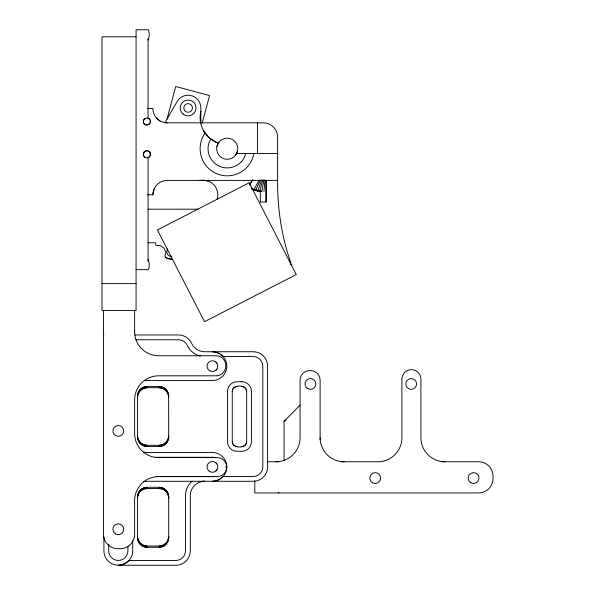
<?xml version="1.0" encoding="UTF-8"?>
<svg xmlns="http://www.w3.org/2000/svg" width="595" height="595" viewBox="0 0 595 595"><rect width="100%" height="100%" fill="white"/><g stroke="black" fill="none" stroke-linecap="round" stroke-linejoin="round"><path stroke-width="0.89" d="M232.266 391.324C232.578 384.191 246.345 384.191 246.657 391.324L246.657 441.706C246.345 448.838 232.578 448.838 232.266 441.706L232.266 391.324A4.797 4.797 0 0 1 237.063 386.527M147.553 194.796L152.856 194.796L154.068 189.031M258.297 190.846L257.724 190.727L261.852 191.449L263.905 179.779M263.957 191.478L264.961 179.973M261.852 191.449L253.686 189.53L256.162 190.445L255.709 190.155M172.61 259.346C167.708 258.289 162.874 258.944 165.968 252.377L164.004 248.078L160.025 245.519L156.091 245.519L155.421 242.775L148.058 242.775M253.872 153.525L253.745 154.365A27.11 27.11 0 0 1 217.51 174.03A27.11 27.11 0 0 1 203.75 135.169L205.074 133.131M253.433 189.969L253.507 189.567M256.237 190.459L255.657 190.274L260.335 180.24M251.335 188.176L255.82 190.764L255.991 190.229L257.895 191.322L258.981 191.322L255.791 190.177M143.499 120.093C141.684 128.944 155.63 123.715 148.594 118.264M245.668 153.525L245.17 155.533A19.189 19.189 0 0 1 220.418 166.667A19.189 19.189 0 0 1 209.284 141.922L210.786 139.059M167.009 119.089L175.741 86.498L209.574 95.557L202.263 122.83M200.835 111.429L200.708 111.905A27.11 27.11 0 0 0 216.201 142.302L218.477 143.179M251.499 189.031L251.603 188.637L253.031 189.158L252.302 188.734M259.755 191.24L262.737 180.099M137.809 393.734C138.814 389.584 142.837 386.467 147.099 386.527L159.096 386.527C163.357 386.467 167.381 389.584 168.392 393.734A7.928 6.404 -90 0 1 168.638 396.121L168.69 436.909A9.594 9.594 0 0 1 159.096 446.503L147.099 446.503C142.837 446.562 138.814 443.439 137.809 439.296M137.809 394.931C138.814 390.789 142.837 387.665 147.099 387.724L159.096 387.724C163.357 387.665 167.381 390.789 168.392 394.931A7.928 6.404 -90 0 1 168.638 397.326A9.594 9.594 0 0 0 159.096 387.724M137.809 495.687C138.814 491.544 142.837 488.421 147.099 488.48L159.096 488.48C163.357 488.421 167.381 491.544 168.392 495.687M168.392 439.296C167.381 443.439 163.357 446.562 159.096 446.503M168.392 538.854C167.381 542.997 163.357 546.121 159.096 546.061L147.099 546.061C142.837 546.121 138.814 542.997 137.809 538.847M168.392 540.052C167.381 544.194 163.357 547.318 159.096 547.259L147.099 547.259C142.837 547.318 138.814 544.194 137.809 540.052M167.455 248.74L166.898 251.544A4.195 4.195 0 0 0 171.568 256.296M148.259 39.597L148.69 38.378L148.058 40.006L148.259 39.597A13.194 13.194 0 0 0 148.69 30.717L148.348 29.75L136.069 29.75L136.069 310.478L101.998 310.478L101.998 36.808L136.069 36.808M261.718 179.757L257.806 190.735M253.827 189.441L254.177 189.746L253.753 189.418M216.937 146.377L218.975 142.145M235.479 155.31L237.517 151.078A10.554 10.554 0 0 0 224.114 138.642A10.554 10.554 0 0 0 220.046 156.463A10.554 10.554 0 0 0 237.517 151.078M143.953 152.134C142.577 153.949 143.425 156.827 145.574 157.608M252.28 180.404L249.58 185.082L252.83 179.616M259.301 179.809L254.02 189.515M143.44 153.272L144.749 151.45L146.861 150.766L148.973 151.45L150.282 153.25L150.282 155.474L148.973 157.273L146.861 157.965L144.749 157.273L143.44 155.474L143.44 153.25L144.749 151.45M216.967 369.056L215.963 370.216M216.967 469.812L215.963 470.972M143.953 119.268L145.121 118.264M144.221 151.844L145.396 150.959L147.24 150.669M300.058 405.165L284.046 421.386L286.113 420.025M258.215 190.831L257.754 190.876M207.737 180.947L203.237 180.24L200.121 180.404M203.944 481.288L202.493 481.288M159.096 445.298C163.357 445.357 167.381 442.241 168.392 438.099A7.928 6.404 90 0 0 168.638 435.704A9.594 9.594 0 0 1 159.096 445.298L147.099 445.298C142.837 445.357 138.814 442.241 137.809 438.099M159.096 547.259A9.594 9.594 0 0 0 168.69 537.664L168.69 496.877A7.928 6.404 -90 0 0 168.34 494.512C167.455 490.332 163.335 487.231 159.096 487.283L147.099 487.283C142.837 487.223 138.814 490.347 137.809 494.49A7.928 6.523 89.6 0 0 137.438 496.877M147.553 108.439L152.856 108.439A14.392 14.392 0 0 0 167.255 122.83L200.656 122.83M236.334 153.525L277.605 153.525M277.605 180.404L167.255 180.404A14.392 14.392 0 0 0 152.856 194.796M260.283 201.995L266.136 201.995L266.136 180.404M148.058 209.195L198.261 209.195M136.069 269.647L148.348 269.647L148.69 268.68A13.194 13.194 0 0 0 148.259 259.799L148.058 259.39M101.998 283.614L136.069 283.614M103.441 334.472L103.932 334.472M134.983 334.948L178.507 334.948A14.392 14.392 0 0 1 191.59 343.345A14.392 14.392 0 0 0 204.673 351.742L253.21 351.742A14.392 14.392 0 0 1 267.601 366.133L267.601 466.889A14.392 14.392 0 0 1 253.21 481.288L147.099 481.288A14.392 14.392 0 0 0 143.373 481.779M135.905 339.745L178.507 339.745A9.594 9.594 0 0 1 187.232 345.345A19.189 19.189 0 0 0 200.337 356.041M155.384 457.295L212.422 457.295A9.594 9.594 0 0 1 215.487 457.8M267.698 461.75L278.772 461.75M341.337 461.75L377.907 461.75A23.993 23.993 0 0 0 401.893 437.764L401.893 379.208A9.602 9.602 0 0 1 411.316 369.614L411.495 369.614A9.602 9.602 0 0 1 420.91 379.208L420.91 437.764A23.993 23.993 0 0 0 444.896 461.75M442.13 461.75L478.603 461.75A14.392 14.392 0 0 1 493.002 476.149A23.532 23.532 0 0 1 493.002 478.544A14.392 14.392 0 0 1 478.603 492.943L254.779 492.943L254.779 480.782M156.299 476.491L212.422 476.491A9.594 9.594 0 0 0 214.49 476.26M167.255 122.83L164.964 122.63L177.109 101.589A12.711 12.711 0 0 1 200.835 107.94L200.835 122.83L263.213 122.83A14.392 14.392 0 0 1 277.605 137.222L277.605 185.462C277.932 211.277 281.926 237.1 290.405 261.517L290.3 261.755A15.232 15.232 0 0 1 290.962 264.872M225.564 467.105L226.762 467.008A9.602 9.602 0 0 0 217.168 457.592L158.612 457.592A23.993 23.993 0 0 1 134.626 433.606L134.626 399.803A23.993 23.993 0 0 1 158.612 375.809L216.193 375.809A9.594 9.594 0 0 0 225.788 366.215L225.788 365.352A9.594 9.594 0 0 0 216.193 355.758L158.612 355.758A23.993 23.993 0 0 1 134.626 331.765M256.906 190.861L259.026 191.047M256.981 190.593L252.317 189.247M203.215 481.288L204.673 481.288A14.392 14.392 0 0 0 190.281 495.68L190.281 550.858A14.392 14.392 0 0 1 175.889 565.25L118.316 565.25A14.392 14.392 0 0 1 103.917 550.858L103.917 536.928M216.201 142.302L209.09 137.683L203.75 131.093M148.148 150.892C151.175 151.896 151.145 156.693 148.081 157.608L148.058 261.309M156.552 118.07L160.055 121.194M215.963 362.058L216.967 363.218M215.963 462.813L216.967 463.974M165.291 257.062L165.529 257.375A19.189 19.189 0 0 0 172.602 259.48M148.973 151.45L150.282 153.272M200.27 120.376L200.708 123.172M320.117 439.608L320.117 380.19A9.594 9.594 0 0 0 310.516 370.596L309.653 370.596A9.594 9.594 0 0 0 300.058 380.19L300.058 437.764A23.993 23.993 0 0 1 276.073 461.75M284.053 421.379L284.053 460.835M278.772 492.452L278.772 492.943M266.062 180.397L266.062 201.995M260.283 191.174L260.365 201.995M257.516 122.83L257.516 153.525M148.058 39.01L148.058 118.286M134.626 310.478L134.626 332.627M132.707 540.743L132.707 550.858A14.392 14.392 0 0 1 118.316 565.25A10.293 7.274 0 0 0 120.577 565.072L124.868 563.666L129.041 560.453L175.889 560.453A9.594 9.594 0 0 0 185.484 550.858L185.484 495.68A19.189 19.189 0 0 1 191.984 481.288M127.91 546.255L127.91 550.858A9.594 9.594 0 0 1 118.316 560.453A9.594 9.594 0 0 1 108.714 550.858L108.714 544.358M103.441 310.478L103.441 534.303A14.392 14.392 0 0 0 117.832 548.694A23.532 23.532 0 0 0 120.235 548.694A14.392 14.392 0 0 0 134.626 534.303L134.626 500.596A23.993 23.993 0 0 1 158.612 476.61L217.168 476.61A9.602 9.602 0 0 0 226.762 467.187M344.103 461.75A23.993 23.993 0 0 1 320.117 437.764M203.237 180.24A14.563 14.563 0 0 1 217.086 199.295M246.657 441.706A4.797 4.797 0 0 1 241.86 446.503M241.86 386.527A4.797 4.797 0 0 1 246.657 391.324M137.854 538.832A7.928 6.404 -90 0 1 137.557 536.459M137.557 498.082A7.928 6.404 90 0 1 137.854 495.709M168.445 495.665A7.928 6.523 -89.6 0 1 168.757 498.082M168.757 536.459A7.928 6.523 89.6 0 1 168.445 538.877M137.505 498.082A9.594 9.594 0 0 1 147.099 488.48M147.099 546.061A9.594 9.594 0 0 1 137.505 536.459M168.69 536.459A9.594 9.594 0 0 1 159.096 546.061M147.099 445.298A9.594 9.594 0 0 1 137.505 435.704M137.505 397.319A9.594 9.594 0 0 1 147.099 387.724M237.063 446.503A4.797 4.797 0 0 1 232.266 441.706M159.096 488.48A9.594 9.594 0 0 1 168.69 498.082M137.75 438.121A7.928 6.523 -89.6 0 1 137.438 435.704M137.557 397.326A7.928 6.404 90 0 1 137.854 394.954M147.099 386.527A9.594 9.594 0 0 0 137.505 396.121L137.505 436.909A9.594 9.594 0 0 0 147.099 446.503M159.096 386.527A9.594 9.594 0 0 1 168.69 396.121M144.6 380.748A14.392 14.392 0 0 1 147.099 380.532L212.422 380.532A14.392 14.392 0 0 0 226.821 366.133A14.392 14.392 0 0 0 212.422 351.742A10.293 7.274 0 0 1 214.683 351.92L218.982 353.326L223.155 356.539L253.21 356.539A9.594 9.594 0 0 1 262.804 366.133L262.804 466.889A9.594 9.594 0 0 1 253.21 476.491L223.155 476.491L218.982 479.704L214.683 481.11A10.293 7.274 0 0 1 212.422 481.288A14.392 14.392 0 0 0 226.821 466.889A14.392 14.392 0 0 0 212.422 452.498L147.099 452.498A14.392 14.392 0 0 1 143.373 452.007M159.096 487.283A9.594 9.594 0 0 1 168.69 496.877M147.099 487.283A9.594 9.594 0 0 0 137.505 496.877L137.505 537.664A9.594 9.594 0 0 0 147.099 547.259M168.757 436.909A7.928 6.523 89.6 0 1 168.445 439.318M168.757 537.664A7.928 6.523 89.6 0 1 168.445 540.074M137.854 540.037A7.928 6.411 -90 0 1 137.557 537.664M137.557 396.121A7.928 6.411 90 0 1 137.854 393.749M137.854 439.281A7.928 6.411 -90 0 1 137.557 436.909M144.749 118.584L143.44 120.383L143.44 122.607L144.749 124.407L146.861 125.099L148.973 124.407L150.282 122.607L150.282 120.383L148.973 118.584L146.861 117.899L144.749 118.584M249.141 182.799L157.392 229.953L204.546 321.702L296.295 274.548L249.141 182.799M241.86 381.73L237.063 381.73A9.594 9.594 0 0 0 227.468 391.324L227.468 441.706A9.594 9.594 0 0 0 237.063 451.3L241.86 451.3A9.594 9.594 0 0 0 251.454 441.706L251.454 391.324A9.594 9.594 0 0 0 241.86 381.73M408.497 388.632A5.4 5.4 0 0 0 416.589 383.954A5.4 5.4 0 0 0 408.497 379.283A5.4 5.4 0 0 0 408.497 388.632M372.515 482.738A5.4 5.4 0 0 0 380.607 478.068A5.4 5.4 0 0 0 372.515 473.389A5.4 5.4 0 0 0 372.515 482.738M307.741 388.632A5.4 5.4 0 0 0 315.833 383.954A5.4 5.4 0 0 0 307.741 379.283A5.4 5.4 0 0 0 307.741 388.632M470.868 482.738A5.4 5.4 0 0 0 478.968 478.068A5.4 5.4 0 0 0 470.868 473.389A5.4 5.4 0 0 0 470.868 482.738M209.73 471.567A5.4 5.4 0 0 0 217.822 466.889A5.4 5.4 0 0 0 209.73 462.218A5.4 5.4 0 0 0 209.73 471.567M115.616 435.585A5.4 5.4 0 0 0 123.708 430.906A5.4 5.4 0 0 0 115.616 426.236A5.4 5.4 0 0 0 115.616 435.585M209.73 370.811A5.4 5.4 0 0 0 217.822 366.133A5.4 5.4 0 0 0 209.73 361.463A5.4 5.4 0 0 0 209.73 370.811M115.616 533.938A5.4 5.4 0 0 0 123.708 529.267A5.4 5.4 0 0 0 115.616 524.589A5.4 5.4 0 0 0 115.616 533.938M183.141 114.099A7.914 7.914 0 0 0 195.941 109.183A7.914 7.914 0 0 0 185.283 100.555A7.914 7.914 0 0 0 183.141 114.099M184.695 110.573A4.321 4.321 0 0 0 192.111 109.599A4.321 4.321 0 0 0 187.559 103.664A4.321 4.321 0 0 0 184.695 110.573"/></g></svg>
